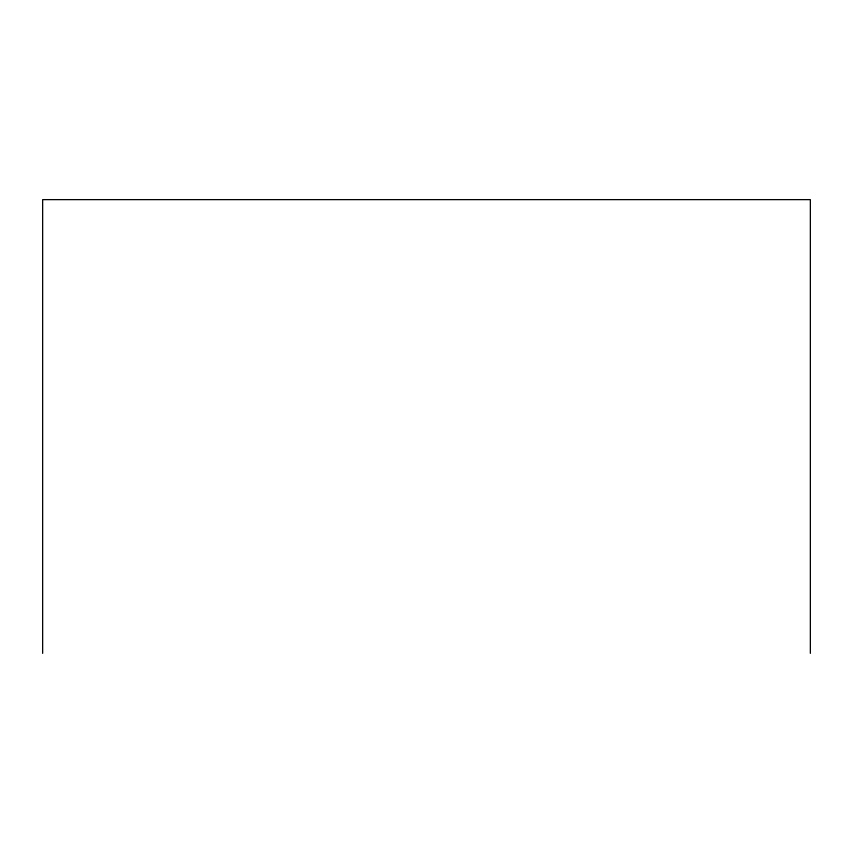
<?xml version="1.0" encoding="UTF-8"?>
<svg xmlns="http://www.w3.org/2000/svg" width="853" height="853" viewBox="0 0 853 853"><rect width="100%" height="100%" fill="white"/><g stroke="black" fill="none" stroke-linecap="round" stroke-linejoin="round"><path stroke-width="1.28" d="M810.35 653.366L810.35 199.634L42.65 199.634L42.65 653.366"/></g></svg>
